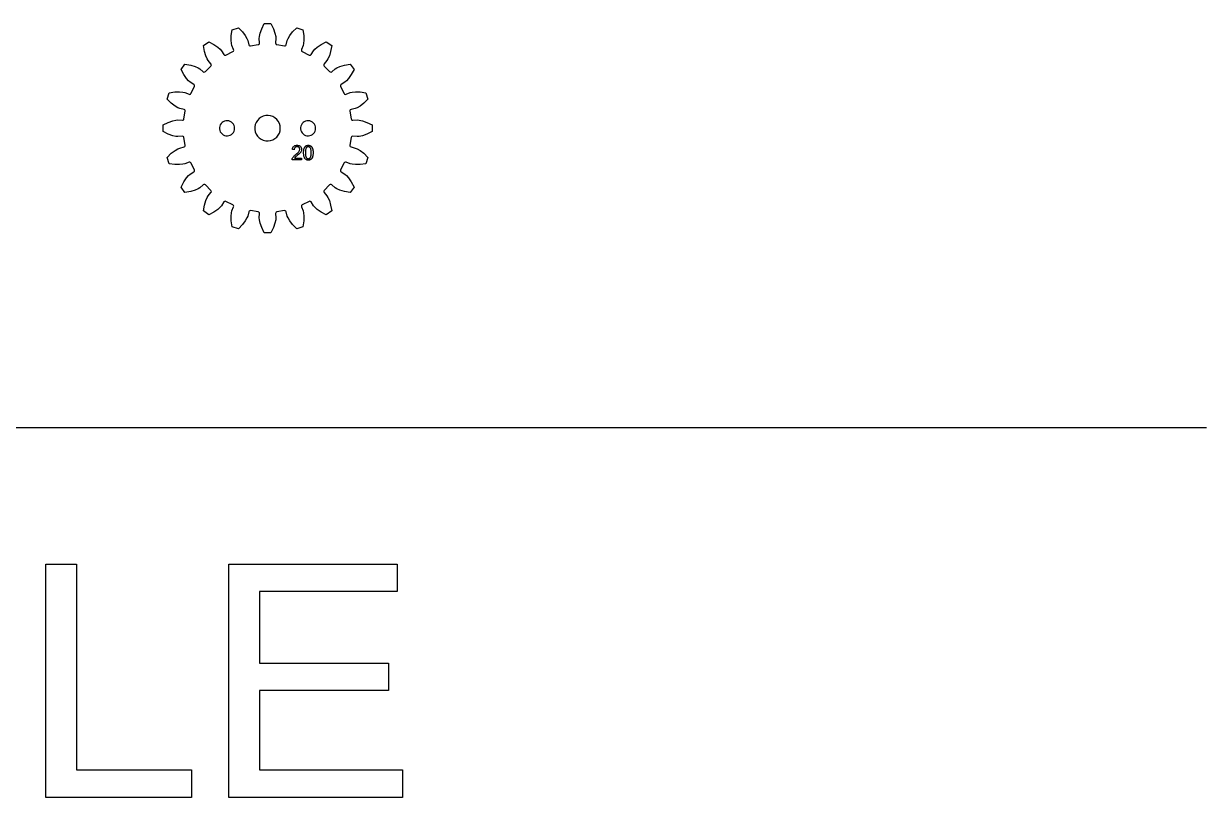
# Model space of a CAD drawing. Header units: metres. Extents: x 3906 to 4789, y 859 to 1465.
# Drawn here: x 4570.8 to 4788.7, y 970.5 to 1113 of the extents above; entities that cross this region are included whole.
import ezdxf

# ---------------------------------------------------------------- set-up
doc = ezdxf.new("R2010")
doc.units = ezdxf.units.M

msp = doc.modelspace()

# ---------------------------------------------------------------- linework, layer by layer
at = {"layer": 'COMPONENT1'}
for p, q in [((4574.84, 970.45), (4574.84, 1013.41)), ((4574.84, 1013.41), (4580.53, 1013.41)), ((4580.53, 1013.41), (4580.53, 975.52)), ((4608.57, 970.45), (4608.57, 1013.41)), ((4608.57, 1013.41), (4639.63, 1013.41)), ((4639.63, 1013.41), (4639.63, 1008.34)), ((4639.63, 1008.34), (4614.25, 1008.34)), ((4614.25, 1008.34), (4614.25, 995.18)), ((4614.25, 995.18), (4638.02, 995.18)), ((4638.02, 995.18), (4638.02, 990.14)), ((4638.02, 990.14), (4614.25, 990.14)), ((4614.25, 990.14), (4614.25, 975.52)), ((4580.53, 975.52), (4601.68, 975.52)), ((4601.68, 975.52), (4601.68, 970.45)), ((4614.25, 975.52), (4640.62, 975.52)), ((4640.62, 975.52), (4640.62, 970.45)), ((4601.68, 970.45), (4574.84, 970.45)), ((4640.62, 970.45), (4608.57, 970.45))]:
    msp.add_line(p, q, dxfattribs=at)
at = {"layer": 'COMPONENT11'}
for p, q in [((4620.31, 1089.86), (4620.34, 1090.01)), ((4620.34, 1090.01), (4620.4, 1090.14)), ((4620.4, 1090.14), (4620.47, 1090.26)), ((4620.47, 1090.26), (4620.56, 1090.36)), ((4620.56, 1090.36), (4620.66, 1090.44)), ((4620.67, 1089.95), (4620.65, 1089.86)), ((4620.66, 1090.44), (4620.78, 1090.5)), ((4620.7, 1090.04), (4620.67, 1089.95)), ((4620.75, 1090.11), (4620.7, 1090.04)), ((4620.81, 1090.17), (4620.75, 1090.11)), ((4620.78, 1090.5), (4620.92, 1090.54)), ((4620.89, 1090.22), (4620.81, 1090.17)), ((4620.97, 1090.26), (4620.89, 1090.22)), ((4620.92, 1090.54), (4621.07, 1090.56)), ((4621.06, 1090.28), (4620.97, 1090.26)), ((4621.16, 1090.29), (4621.06, 1090.28)), ((4621.07, 1090.56), (4621.23, 1090.56)), ((4621.25, 1090.28), (4621.16, 1090.29)), ((4621.23, 1090.56), (4621.39, 1090.54)), ((4621.34, 1090.27), (4621.25, 1090.28)), ((4621.42, 1090.23), (4621.34, 1090.27)), ((4621.39, 1090.54), (4621.53, 1090.5)), ((4621.49, 1090.19), (4621.42, 1090.23)), ((4621.55, 1090.13), (4621.49, 1090.19)), ((4621.53, 1090.5), (4621.65, 1090.44)), ((4621.6, 1090.07), (4621.55, 1090.13)), ((4621.64, 1090), (4621.6, 1090.07)), ((4621.66, 1089.92), (4621.64, 1090)), ((4621.65, 1090.44), (4621.76, 1090.36)), ((4621.67, 1089.84), (4621.66, 1089.92)), ((4621.76, 1090.36), (4621.86, 1090.27)), ((4621.86, 1090.27), (4621.93, 1090.16)), ((4621.93, 1090.16), (4621.97, 1090.04)), ((4621.97, 1090.04), (4622, 1089.92)), ((4622, 1089.92), (4622.01, 1089.8)), ((4622.42, 1089.8), (4622.44, 1089.88)), ((4622.44, 1089.88), (4622.46, 1089.95)), ((4622.46, 1089.95), (4622.48, 1090.02)), ((4622.48, 1090.02), (4622.51, 1090.09)), ((4622.51, 1090.09), (4622.54, 1090.15)), ((4622.54, 1090.15), (4622.58, 1090.21)), ((4622.58, 1090.21), (4622.61, 1090.26)), ((4622.61, 1090.26), (4622.65, 1090.31)), ((4622.65, 1090.31), (4622.7, 1090.36)), ((4622.7, 1090.36), (4622.74, 1090.4)), ((4622.74, 1090.4), (4622.79, 1090.44)), ((4622.79, 1089.94), (4622.76, 1089.85)), ((4622.79, 1090.44), (4622.84, 1090.47)), ((4622.83, 1090.02), (4622.79, 1089.94)), ((4622.87, 1090.09), (4622.83, 1090.02)), ((4622.84, 1090.47), (4622.9, 1090.5)), ((4622.9, 1090.14), (4622.87, 1090.09)), ((4622.9, 1090.5), (4622.96, 1090.52)), ((4622.94, 1090.18), (4622.9, 1090.14)), ((4622.98, 1090.21), (4622.94, 1090.18)), ((4622.96, 1090.52), (4623.02, 1090.54)), ((4623.02, 1090.24), (4622.98, 1090.21)), ((4623.02, 1090.54), (4623.08, 1090.55)), ((4623.07, 1090.26), (4623.02, 1090.24)), ((4623.11, 1090.28), (4623.07, 1090.26)), ((4623.08, 1090.55), (4623.15, 1090.56)), ((4623.16, 1090.29), (4623.11, 1090.28)), ((4623.15, 1090.56), (4623.22, 1090.56)), ((4623.22, 1090.29), (4623.16, 1090.29)), ((4623.22, 1090.56), (4623.28, 1090.56)), ((4623.27, 1090.29), (4623.22, 1090.29)), ((4623.33, 1090.28), (4623.27, 1090.29)), ((4623.28, 1090.56), (4623.33, 1090.56)), ((4623.33, 1090.56), (4623.38, 1090.55)), ((4623.38, 1090.26), (4623.33, 1090.28)), ((4623.38, 1090.55), (4623.42, 1090.54)), ((4623.43, 1090.24), (4623.38, 1090.26)), ((4623.42, 1090.54), (4623.47, 1090.53)), ((4623.47, 1090.22), (4623.43, 1090.24)), ((4623.47, 1090.53), (4623.52, 1090.52)), ((4623.52, 1090.18), (4623.47, 1090.22)), ((4623.52, 1090.52), (4623.56, 1090.5)), ((4623.56, 1090.14), (4623.52, 1090.18)), ((4623.56, 1090.5), (4623.6, 1090.48)), ((4623.6, 1090.09), (4623.56, 1090.14)), ((4623.6, 1090.48), (4623.64, 1090.46)), ((4623.64, 1090.04), (4623.6, 1090.09)), ((4623.64, 1090.46), (4623.68, 1090.44)), ((4623.67, 1089.97), (4623.64, 1090.04)), ((4623.7, 1089.89), (4623.67, 1089.97)), ((4623.68, 1090.44), (4623.71, 1090.41)), ((4623.72, 1089.79), (4623.7, 1089.89)), ((4623.71, 1090.41), (4623.75, 1090.38)), ((4623.75, 1090.38), (4623.78, 1090.35)), ((4623.78, 1090.35), (4623.81, 1090.32)), ((4623.81, 1090.32), (4623.84, 1090.28)), ((4623.84, 1090.28), (4623.87, 1090.24)), ((4623.87, 1090.24), (4623.9, 1090.2)), ((4623.9, 1090.2), (4623.92, 1090.16)), ((4623.92, 1090.16), (4623.94, 1090.11)), ((4623.94, 1090.11), (4623.97, 1090.07)), ((4623.97, 1090.07), (4623.99, 1090.02)), ((4623.99, 1090.02), (4624.01, 1089.97)), ((4624.01, 1089.97), (4624.02, 1089.91)), ((4624.02, 1089.91), (4624.04, 1089.86)), ((4620.24, 1087.92), (4620.25, 1087.97)), ((4620.24, 1087.87), (4620.24, 1087.92)), ((4620.5, 1087.87), (4620.24, 1087.87)), ((4620.25, 1087.97), (4620.26, 1088.02)), ((4620.26, 1088.02), (4620.27, 1088.07)), ((4620.27, 1088.07), (4620.29, 1088.13)), ((4620.29, 1088.13), (4620.33, 1088.21)), ((4620.32, 1089.79), (4620.31, 1089.86)), ((4620.39, 1089.78), (4620.32, 1089.79)), ((4620.33, 1088.21), (4620.37, 1088.29)), ((4620.37, 1088.29), (4620.42, 1088.37)), ((4620.5, 1089.77), (4620.39, 1089.78)), ((4620.42, 1088.37), (4620.48, 1088.44)), ((4620.48, 1088.44), (4620.55, 1088.52)), ((4620.6, 1089.76), (4620.5, 1089.77)), ((4621.02, 1087.87), (4620.5, 1087.87)), ((4620.55, 1088.52), (4620.64, 1088.61)), ((4620.64, 1089.75), (4620.6, 1089.76)), ((4620.65, 1089.86), (4620.64, 1089.75)), ((4620.64, 1088.61), (4620.73, 1088.7)), ((4620.74, 1088.25), (4620.71, 1088.21)), ((4620.71, 1088.21), (4620.75, 1088.19)), ((4620.73, 1088.7), (4620.84, 1088.79)), ((4620.77, 1088.29), (4620.74, 1088.25)), ((4620.75, 1088.19), (4621.05, 1088.19)), ((4620.8, 1088.33), (4620.77, 1088.29)), ((4620.83, 1088.36), (4620.8, 1088.33)), ((4620.88, 1088.41), (4620.83, 1088.36)), ((4620.84, 1088.79), (4620.98, 1088.91)), ((4620.94, 1088.47), (4620.88, 1088.41)), ((4621.03, 1088.55), (4620.94, 1088.47)), ((4620.98, 1088.91), (4621.15, 1089.05)), ((4621.58, 1087.87), (4621.02, 1087.87)), ((4621.14, 1088.64), (4621.03, 1088.55)), ((4621.05, 1088.19), (4621.47, 1088.19)), ((4621.27, 1088.75), (4621.14, 1088.64)), ((4621.15, 1089.05), (4621.29, 1089.18)), ((4621.41, 1088.87), (4621.27, 1088.75)), ((4621.29, 1089.18), (4621.41, 1089.3)), ((4621.41, 1089.3), (4621.5, 1089.4)), ((4621.53, 1088.98), (4621.41, 1088.87)), ((4621.47, 1088.19), (4621.85, 1088.19)), ((4621.5, 1089.4), (4621.56, 1089.5)), ((4621.63, 1089.08), (4621.53, 1088.98)), ((4621.56, 1089.5), (4621.61, 1089.59)), ((4621.96, 1087.87), (4621.58, 1087.87)), ((4621.61, 1089.59), (4621.64, 1089.67)), ((4621.71, 1089.16), (4621.63, 1089.08)), ((4621.64, 1089.67), (4621.66, 1089.76)), ((4621.66, 1089.76), (4621.67, 1089.84)), ((4621.77, 1089.24), (4621.71, 1089.16)), ((4621.83, 1089.31), (4621.77, 1089.24)), ((4621.88, 1089.38), (4621.83, 1089.31)), ((4621.85, 1088.19), (4622.01, 1088.19)), ((4621.92, 1089.45), (4621.88, 1089.38)), ((4621.95, 1089.52), (4621.92, 1089.45)), ((4621.97, 1089.59), (4621.95, 1089.52)), ((4622.01, 1087.89), (4621.96, 1087.87)), ((4621.99, 1089.66), (4621.97, 1089.59)), ((4622, 1089.73), (4621.99, 1089.66)), ((4622.01, 1089.8), (4622, 1089.73)), ((4622.01, 1088.19), (4622.01, 1088.15)), ((4622.01, 1088.15), (4622.01, 1088.06)), ((4622.01, 1088.06), (4622.01, 1087.96)), ((4622.01, 1087.96), (4622.01, 1087.89)), ((4622.36, 1089.31), (4622.37, 1089.42)), ((4622.36, 1089.19), (4622.36, 1089.31)), ((4622.37, 1089.01), (4622.36, 1089.19)), ((4622.37, 1089.42), (4622.38, 1089.52)), ((4622.38, 1088.85), (4622.37, 1089.01)), ((4622.38, 1089.52), (4622.39, 1089.62)), ((4622.4, 1088.69), (4622.38, 1088.85)), ((4622.39, 1089.62), (4622.4, 1089.71)), ((4622.4, 1089.71), (4622.42, 1089.8)), ((4622.43, 1088.55), (4622.4, 1088.69)), ((4622.46, 1088.42), (4622.43, 1088.55)), ((4622.51, 1088.31), (4622.46, 1088.42)), ((4622.56, 1088.2), (4622.51, 1088.31)), ((4622.62, 1088.11), (4622.56, 1088.2)), ((4622.68, 1088.05), (4622.62, 1088.11)), ((4622.74, 1087.99), (4622.68, 1088.05)), ((4622.71, 1089.49), (4622.7, 1089.35)), ((4622.7, 1089.35), (4622.7, 1089.19)), ((4622.7, 1089.19), (4622.7, 1089.04)), ((4622.7, 1089.04), (4622.71, 1088.9)), ((4622.72, 1089.62), (4622.71, 1089.49)), ((4622.71, 1088.9), (4622.72, 1088.77)), ((4622.74, 1089.74), (4622.72, 1089.62)), ((4622.72, 1088.77), (4622.74, 1088.65)), ((4622.76, 1089.85), (4622.74, 1089.74)), ((4622.74, 1088.65), (4622.76, 1088.55)), ((4622.81, 1087.94), (4622.74, 1087.99)), ((4622.76, 1088.55), (4622.78, 1088.46)), ((4622.78, 1088.46), (4622.82, 1088.39)), ((4622.88, 1087.9), (4622.81, 1087.94)), ((4622.82, 1088.39), (4622.85, 1088.32)), ((4622.85, 1088.32), (4622.89, 1088.27)), ((4622.96, 1087.87), (4622.88, 1087.9)), ((4622.89, 1088.27), (4622.93, 1088.23)), ((4622.93, 1088.23), (4622.97, 1088.19)), ((4623.04, 1087.85), (4622.96, 1087.87)), ((4622.97, 1088.19), (4623.02, 1088.16)), ((4623.02, 1088.16), (4623.07, 1088.13)), ((4623.13, 1087.83), (4623.04, 1087.85)), ((4623.07, 1088.13), (4623.12, 1088.12)), ((4623.12, 1088.12), (4623.17, 1088.1)), ((4623.22, 1087.83), (4623.13, 1087.83)), ((4623.17, 1088.1), (4623.22, 1088.1)), ((4623.22, 1088.1), (4623.28, 1088.1)), ((4623.3, 1087.83), (4623.22, 1087.83)), ((4623.28, 1088.1), (4623.33, 1088.11)), ((4623.36, 1087.84), (4623.3, 1087.83)), ((4623.33, 1088.11), (4623.38, 1088.12)), ((4623.43, 1087.85), (4623.36, 1087.84)), ((4623.38, 1088.12), (4623.43, 1088.15)), ((4623.43, 1088.15), (4623.48, 1088.17)), ((4623.49, 1087.86), (4623.43, 1087.85)), ((4623.48, 1088.17), (4623.52, 1088.21)), ((4623.55, 1087.88), (4623.49, 1087.86)), ((4623.52, 1088.21), (4623.56, 1088.25)), ((4623.61, 1087.91), (4623.55, 1087.88)), ((4623.56, 1088.25), (4623.6, 1088.3)), ((4623.6, 1088.3), (4623.64, 1088.35)), ((4623.66, 1087.94), (4623.61, 1087.91)), ((4623.64, 1088.35), (4623.67, 1088.42)), ((4623.71, 1087.98), (4623.66, 1087.94)), ((4623.67, 1088.42), (4623.7, 1088.51)), ((4623.7, 1088.51), (4623.72, 1088.6)), ((4623.76, 1088.02), (4623.71, 1087.98)), ((4623.74, 1089.68), (4623.72, 1089.79)), ((4623.72, 1088.6), (4623.74, 1088.71)), ((4623.76, 1089.56), (4623.74, 1089.68)), ((4623.74, 1088.71), (4623.76, 1088.83)), ((4623.77, 1089.42), (4623.76, 1089.56)), ((4623.76, 1088.83), (4623.77, 1088.97)), ((4623.8, 1088.06), (4623.76, 1088.02)), ((4623.77, 1089.27), (4623.77, 1089.42)), ((4623.77, 1089.12), (4623.77, 1089.27)), ((4623.77, 1088.97), (4623.77, 1089.12)), ((4623.84, 1088.11), (4623.8, 1088.06)), ((4623.88, 1088.16), (4623.84, 1088.11)), ((4623.92, 1088.22), (4623.88, 1088.16)), ((4623.95, 1088.28), (4623.92, 1088.22)), ((4623.98, 1088.34), (4623.95, 1088.28)), ((4624, 1088.41), (4623.98, 1088.34)), ((4624.03, 1088.48), (4624, 1088.41)), ((4624.05, 1088.56), (4624.03, 1088.48)), ((4624.04, 1089.86), (4624.06, 1089.8)), ((4624.06, 1088.64), (4624.05, 1088.56)), ((4624.06, 1089.8), (4624.07, 1089.73)), ((4624.08, 1088.73), (4624.06, 1088.64)), ((4624.07, 1089.73), (4624.08, 1089.67)), ((4624.08, 1089.67), (4624.09, 1089.59)), ((4624.09, 1088.83), (4624.08, 1088.73)), ((4624.09, 1089.59), (4624.1, 1089.52)), ((4624.1, 1088.93), (4624.09, 1088.83)), ((4624.1, 1089.52), (4624.1, 1089.43)), ((4624.1, 1089.43), (4624.11, 1089.34)), ((4624.11, 1089.03), (4624.1, 1088.93)), ((4624.11, 1089.34), (4624.11, 1089.25)), ((4624.11, 1089.25), (4624.11, 1089.15)), ((4624.11, 1089.15), (4624.11, 1089.03))]:
    msp.add_line(p, q, dxfattribs=at)
at = {"layer": 'GROUP0'}
for p, q in [((4609.04, 1110.77), (4609.19, 1111.84)), ((4609.19, 1111.84), (4610.35, 1112.21)), ((4610.35, 1112.21), (4611.1, 1111.44)), ((4614.35, 1111.19), (4614.64, 1112)), ((4614.64, 1112), (4615.11, 1112.97)), ((4615.11, 1112.97), (4616.33, 1112.97)), ((4616.33, 1112.97), (4616.81, 1112)), ((4616.81, 1112), (4617.09, 1111.19)), ((4620.34, 1111.44), (4621.1, 1112.21)), ((4621.1, 1112.21), (4622.25, 1111.84)), ((4622.25, 1111.84), (4622.41, 1110.77)), ((4603.91, 1108.93), (4604.89, 1109.65)), ((4604.89, 1109.65), (4605.85, 1109.14)), ((4609.02, 1109.91), (4609.04, 1110.77)), ((4609.08, 1109.3), (4609.02, 1109.91)), ((4611.1, 1111.44), (4611.62, 1110.76)), ((4611.62, 1110.76), (4611.93, 1110.23)), ((4611.93, 1110.23), (4612.08, 1109.89)), ((4612.08, 1109.89), (4612.27, 1109.09)), ((4614.19, 1110.22), (4614.22, 1110.59)), ((4614.25, 1109.41), (4614.19, 1110.22)), ((4614.22, 1110.59), (4614.35, 1111.19)), ((4617.09, 1111.19), (4617.23, 1110.59)), ((4617.26, 1110.22), (4617.19, 1109.41)), ((4617.23, 1110.59), (4617.26, 1110.22)), ((4619.17, 1109.09), (4619.36, 1109.89)), ((4619.36, 1109.89), (4619.51, 1110.23)), ((4619.51, 1110.23), (4619.82, 1110.76)), ((4619.82, 1110.76), (4620.34, 1111.44)), ((4622.43, 1109.91), (4622.37, 1109.3)), ((4622.41, 1110.77), (4622.43, 1109.91)), ((4625.6, 1109.14), (4626.55, 1109.65)), ((4626.55, 1109.65), (4627.54, 1108.93)), ((4604.09, 1107.87), (4603.91, 1108.93)), ((4604.34, 1107.04), (4604.09, 1107.87)), ((4605.85, 1109.14), (4606.56, 1108.65)), ((4606.56, 1108.65), (4607.01, 1108.25)), ((4607.01, 1108.25), (4607.26, 1107.97)), ((4607.26, 1107.97), (4607.68, 1107.27)), ((4608.06, 1107.18), (4609.33, 1107.82)), ((4609.16, 1108.94), (4609.08, 1109.3)), ((4609.47, 1108.18), (4609.16, 1108.94)), ((4609.33, 1107.82), (4609.44, 1107.91)), ((4609.44, 1107.91), (4609.49, 1108.04)), ((4609.49, 1108.04), (4609.47, 1108.18)), ((4612.27, 1109.09), (4612.34, 1108.96)), ((4612.34, 1108.96), (4612.46, 1108.89)), ((4612.46, 1108.89), (4612.6, 1108.88)), ((4612.6, 1108.88), (4614, 1109.11)), ((4614, 1109.11), (4614.14, 1109.15)), ((4614.14, 1109.15), (4614.23, 1109.26)), ((4614.23, 1109.26), (4614.25, 1109.41)), ((4617.19, 1109.41), (4617.22, 1109.26)), ((4617.22, 1109.26), (4617.31, 1109.15)), ((4617.31, 1109.15), (4617.44, 1109.11)), ((4617.44, 1109.11), (4618.85, 1108.88)), ((4618.85, 1108.88), (4618.99, 1108.89)), ((4618.99, 1108.89), (4619.11, 1108.96)), ((4619.11, 1108.96), (4619.17, 1109.09)), ((4621.97, 1108.18), (4621.95, 1108.04)), ((4621.95, 1108.04), (4622.01, 1107.91)), ((4622.29, 1108.94), (4621.97, 1108.18)), ((4622.01, 1107.91), (4622.12, 1107.82)), ((4622.12, 1107.82), (4623.38, 1107.18)), ((4622.37, 1109.3), (4622.29, 1108.94)), ((4623.76, 1107.27), (4624.19, 1107.97)), ((4624.19, 1107.97), (4624.43, 1108.25)), ((4624.43, 1108.25), (4624.89, 1108.65)), ((4624.89, 1108.65), (4625.6, 1109.14)), ((4627.35, 1107.87), (4627.11, 1107.04)), ((4627.54, 1108.93), (4627.35, 1107.87)), ((4599.78, 1104.53), (4600.5, 1105.52)), ((4600.5, 1105.52), (4601.56, 1105.34)), ((4601.56, 1105.34), (4602.39, 1105.09)), ((4604.27, 1104.15), (4605.28, 1105.15)), ((4604.58, 1106.48), (4604.34, 1107.04)), ((4604.77, 1106.16), (4604.58, 1106.48)), ((4605.3, 1105.54), (4604.77, 1106.16)), ((4605.28, 1105.15), (4605.36, 1105.27)), ((4605.37, 1105.41), (4605.3, 1105.54)), ((4605.36, 1105.27), (4605.37, 1105.41)), ((4607.68, 1107.27), (4607.79, 1107.17)), ((4607.79, 1107.17), (4607.92, 1107.14)), ((4607.92, 1107.14), (4608.06, 1107.18)), ((4623.38, 1107.18), (4623.52, 1107.14)), ((4623.52, 1107.14), (4623.66, 1107.17)), ((4623.66, 1107.17), (4623.76, 1107.27)), ((4626.14, 1105.54), (4626.08, 1105.41)), ((4626.08, 1105.41), (4626.09, 1105.27)), ((4626.09, 1105.27), (4626.17, 1105.15)), ((4626.67, 1106.16), (4626.14, 1105.54)), ((4626.17, 1105.15), (4627.17, 1104.15)), ((4626.86, 1106.48), (4626.67, 1106.16)), ((4627.11, 1107.04), (4626.86, 1106.48)), ((4629.06, 1105.09), (4629.88, 1105.34)), ((4629.88, 1105.34), (4630.95, 1105.52)), ((4630.95, 1105.52), (4631.67, 1104.53)), ((4600.28, 1103.58), (4599.78, 1104.53)), ((4600.77, 1102.87), (4600.28, 1103.58)), ((4602.39, 1105.09), (4602.95, 1104.84)), ((4602.95, 1104.84), (4603.27, 1104.66)), ((4603.27, 1104.66), (4603.88, 1104.12)), ((4603.88, 1104.12), (4604.01, 1104.06)), ((4604.01, 1104.06), (4604.16, 1104.07)), ((4604.16, 1104.07), (4604.27, 1104.15)), ((4627.17, 1104.15), (4627.29, 1104.07)), ((4627.29, 1104.07), (4627.43, 1104.06)), ((4627.43, 1104.06), (4627.56, 1104.12)), ((4627.56, 1104.12), (4628.18, 1104.66)), ((4628.18, 1104.66), (4628.5, 1104.84)), ((4628.5, 1104.84), (4629.06, 1105.09)), ((4631.16, 1103.58), (4630.67, 1102.87)), ((4631.67, 1104.53), (4631.16, 1103.58)), ((4601.18, 1102.41), (4600.77, 1102.87)), ((4601.46, 1102.17), (4601.18, 1102.41)), ((4602.16, 1101.74), (4601.46, 1102.17)), ((4601.61, 1100.1), (4602.25, 1101.37)), ((4602.26, 1101.64), (4602.16, 1101.74)), ((4602.25, 1101.37), (4602.29, 1101.5)), ((4602.29, 1101.5), (4602.26, 1101.64)), ((4629.19, 1101.64), (4629.16, 1101.5)), ((4629.16, 1101.5), (4629.19, 1101.37)), ((4629.29, 1101.74), (4629.19, 1101.64)), ((4629.19, 1101.37), (4629.84, 1100.1)), ((4629.99, 1102.17), (4629.29, 1101.74)), ((4630.26, 1102.41), (4629.99, 1102.17)), ((4630.67, 1102.87), (4630.26, 1102.41)), ((4597.21, 1099.08), (4597.59, 1100.24)), ((4597.99, 1098.32), (4597.21, 1099.08)), ((4597.59, 1100.24), (4598.66, 1100.39)), ((4598.66, 1100.39), (4599.52, 1100.41)), ((4599.52, 1100.41), (4600.13, 1100.35)), ((4600.13, 1100.35), (4600.49, 1100.27)), ((4600.49, 1100.27), (4601.25, 1099.96)), ((4601.25, 1099.96), (4601.39, 1099.94)), ((4601.39, 1099.94), (4601.52, 1099.99)), ((4601.52, 1099.99), (4601.61, 1100.1)), ((4629.84, 1100.1), (4629.93, 1099.99)), ((4629.93, 1099.99), (4630.06, 1099.94)), ((4630.06, 1099.94), (4630.2, 1099.96)), ((4630.2, 1099.96), (4630.96, 1100.27)), ((4630.96, 1100.27), (4631.32, 1100.35)), ((4631.32, 1100.35), (4631.93, 1100.41)), ((4631.93, 1100.41), (4632.78, 1100.39)), ((4632.78, 1100.39), (4633.86, 1100.24)), ((4634.23, 1099.08), (4633.46, 1098.32)), ((4633.86, 1100.24), (4634.23, 1099.08)), ((4598.67, 1097.8), (4597.99, 1098.32)), ((4599.2, 1097.49), (4598.67, 1097.8)), ((4599.54, 1097.35), (4599.2, 1097.49)), ((4600.34, 1097.16), (4599.54, 1097.35)), ((4600.32, 1095.42), (4600.54, 1096.83)), ((4600.46, 1097.09), (4600.34, 1097.16)), ((4600.54, 1096.97), (4600.46, 1097.09)), ((4600.54, 1096.83), (4600.54, 1096.97)), ((4630.91, 1096.97), (4630.9, 1096.83)), ((4630.9, 1096.83), (4631.12, 1095.42)), ((4630.98, 1097.09), (4630.91, 1096.97)), ((4631.11, 1097.16), (4630.98, 1097.09)), ((4631.9, 1097.35), (4631.11, 1097.16)), ((4632.24, 1097.49), (4631.9, 1097.35)), ((4632.77, 1097.8), (4632.24, 1097.49)), ((4633.46, 1098.32), (4632.77, 1097.8)), ((4596.46, 1094.31), (4597.43, 1094.79)), ((4596.46, 1093.1), (4596.46, 1094.31)), ((4597.43, 1094.79), (4598.24, 1095.08)), ((4598.24, 1095.08), (4598.84, 1095.21)), ((4598.84, 1095.21), (4599.21, 1095.24)), ((4599.21, 1095.24), (4600.02, 1095.18)), ((4600.02, 1095.18), (4600.16, 1095.2)), ((4600.16, 1095.2), (4600.27, 1095.29)), ((4600.27, 1095.29), (4600.32, 1095.42)), ((4607.01, 1094.35), (4606.91, 1094.11)), ((4607.16, 1094.57), (4607.01, 1094.35)), ((4607.34, 1094.76), (4607.16, 1094.57)), ((4607.55, 1094.91), (4607.34, 1094.76)), ((4607.79, 1095.02), (4607.55, 1094.91)), ((4608.05, 1095.09), (4607.79, 1095.02)), ((4608.32, 1095.1), (4608.05, 1095.09)), ((4608.59, 1095.06), (4608.32, 1095.1)), ((4608.84, 1094.97), (4608.59, 1095.06)), ((4609.07, 1094.84), (4608.84, 1094.97)), ((4609.27, 1094.67), (4609.07, 1094.84)), ((4609.43, 1094.47), (4609.27, 1094.67)), ((4609.55, 1094.23), (4609.43, 1094.47)), ((4609.63, 1093.98), (4609.55, 1094.23)), ((4613.47, 1094.38), (4613.38, 1093.94)), ((4613.64, 1094.79), (4613.47, 1094.38)), ((4613.88, 1095.16), (4613.64, 1094.79)), ((4614.18, 1095.48), (4613.88, 1095.16)), ((4614.54, 1095.73), (4614.18, 1095.48)), ((4614.94, 1095.92), (4614.54, 1095.73)), ((4615.38, 1096.03), (4614.94, 1095.92)), ((4615.84, 1096.05), (4615.38, 1096.03)), ((4616.29, 1095.98), (4615.84, 1096.05)), ((4616.71, 1095.84), (4616.29, 1095.98)), ((4617.09, 1095.61), (4616.71, 1095.84)), ((4617.42, 1095.33), (4617.09, 1095.61)), ((4617.69, 1094.98), (4617.42, 1095.33)), ((4617.9, 1094.59), (4617.69, 1094.98)), ((4618.03, 1094.16), (4617.9, 1094.59)), ((4621.95, 1094.35), (4621.85, 1094.11)), ((4622.09, 1094.57), (4621.95, 1094.35)), ((4622.27, 1094.76), (4622.09, 1094.57)), ((4622.49, 1094.91), (4622.27, 1094.76)), ((4622.72, 1095.02), (4622.49, 1094.91)), ((4622.99, 1095.09), (4622.72, 1095.02)), ((4623.26, 1095.1), (4622.99, 1095.09)), ((4623.53, 1095.06), (4623.26, 1095.1)), ((4623.78, 1094.97), (4623.53, 1095.06)), ((4624.01, 1094.84), (4623.78, 1094.97)), ((4624.21, 1094.67), (4624.01, 1094.84)), ((4624.37, 1094.47), (4624.21, 1094.67)), ((4624.49, 1094.23), (4624.37, 1094.47)), ((4624.57, 1093.98), (4624.49, 1094.23)), ((4631.12, 1095.42), (4631.17, 1095.29)), ((4631.17, 1095.29), (4631.28, 1095.2)), ((4631.28, 1095.2), (4631.42, 1095.18)), ((4631.42, 1095.18), (4632.24, 1095.24)), ((4632.24, 1095.24), (4632.6, 1095.21)), ((4632.6, 1095.21), (4633.21, 1095.08)), ((4633.21, 1095.08), (4634.02, 1094.79)), ((4634.02, 1094.79), (4634.99, 1094.31)), ((4634.99, 1094.31), (4634.99, 1093.1)), ((4597.43, 1092.62), (4596.46, 1093.1)), ((4598.24, 1092.33), (4597.43, 1092.62)), ((4598.84, 1092.2), (4598.24, 1092.33)), ((4599.21, 1092.17), (4598.84, 1092.2)), ((4600.02, 1092.23), (4599.21, 1092.17)), ((4600.16, 1092.21), (4600.02, 1092.23)), ((4600.27, 1092.12), (4600.16, 1092.21)), ((4600.32, 1091.98), (4600.27, 1092.12)), ((4606.91, 1094.11), (4606.86, 1093.84)), ((4606.86, 1093.84), (4606.86, 1093.57)), ((4606.86, 1093.57), (4606.91, 1093.3)), ((4606.91, 1093.3), (4607.01, 1093.06)), ((4607.01, 1093.06), (4607.16, 1092.84)), ((4607.16, 1092.84), (4607.34, 1092.65)), ((4607.34, 1092.65), (4607.55, 1092.5)), ((4607.55, 1092.5), (4607.79, 1092.38)), ((4607.79, 1092.38), (4608.05, 1092.32)), ((4608.05, 1092.32), (4608.32, 1092.31)), ((4608.32, 1092.31), (4608.59, 1092.35)), ((4608.59, 1092.35), (4608.84, 1092.43)), ((4608.84, 1092.43), (4609.07, 1092.57)), ((4609.07, 1092.57), (4609.27, 1092.74)), ((4609.27, 1092.74), (4609.43, 1092.94)), ((4609.43, 1092.94), (4609.55, 1093.17)), ((4609.55, 1093.17), (4609.63, 1093.43)), ((4609.65, 1093.7), (4609.63, 1093.98)), ((4609.63, 1093.43), (4609.65, 1093.7)), ((4613.38, 1093.94), (4613.38, 1093.47)), ((4613.38, 1093.47), (4613.47, 1093.03)), ((4613.47, 1093.03), (4613.64, 1092.61)), ((4613.64, 1092.61), (4613.88, 1092.25)), ((4613.88, 1092.25), (4614.18, 1091.93)), ((4617.09, 1091.79), (4617.42, 1092.08)), ((4617.42, 1092.08), (4617.69, 1092.42)), ((4617.69, 1092.42), (4617.9, 1092.82)), ((4617.9, 1092.82), (4618.03, 1093.24)), ((4618.07, 1093.7), (4618.03, 1094.16)), ((4618.03, 1093.24), (4618.07, 1093.7)), ((4621.85, 1094.11), (4621.8, 1093.84)), ((4621.8, 1093.84), (4621.8, 1093.57)), ((4621.8, 1093.57), (4621.85, 1093.3)), ((4621.85, 1093.3), (4621.95, 1093.06)), ((4621.95, 1093.06), (4622.09, 1092.84)), ((4622.09, 1092.84), (4622.27, 1092.65)), ((4622.27, 1092.65), (4622.49, 1092.5)), ((4622.49, 1092.5), (4622.72, 1092.38)), ((4622.72, 1092.38), (4622.99, 1092.32)), ((4622.99, 1092.32), (4623.26, 1092.31)), ((4623.26, 1092.31), (4623.53, 1092.35)), ((4623.53, 1092.35), (4623.78, 1092.43)), ((4623.78, 1092.43), (4624.01, 1092.57)), ((4624.01, 1092.57), (4624.21, 1092.74)), ((4624.21, 1092.74), (4624.37, 1092.94)), ((4624.37, 1092.94), (4624.49, 1093.17)), ((4624.49, 1093.17), (4624.57, 1093.43)), ((4624.59, 1093.7), (4624.57, 1093.98)), ((4624.57, 1093.43), (4624.59, 1093.7)), ((4631.17, 1092.12), (4631.12, 1091.98)), ((4631.28, 1092.21), (4631.17, 1092.12)), ((4631.42, 1092.23), (4631.28, 1092.21)), ((4632.24, 1092.17), (4631.42, 1092.23)), ((4632.6, 1092.2), (4632.24, 1092.17)), ((4633.21, 1092.33), (4632.6, 1092.2)), ((4634.02, 1092.62), (4633.21, 1092.33)), ((4634.99, 1093.1), (4634.02, 1092.62)), ((4598.67, 1089.61), (4599.2, 1089.92)), ((4599.2, 1089.92), (4599.54, 1090.06)), ((4599.54, 1090.06), (4600.34, 1090.25)), ((4600.54, 1090.58), (4600.32, 1091.98)), ((4600.34, 1090.25), (4600.46, 1090.32)), ((4600.46, 1090.32), (4600.54, 1090.44)), ((4600.54, 1090.44), (4600.54, 1090.58)), ((4614.18, 1091.93), (4614.54, 1091.68)), ((4614.54, 1091.68), (4614.94, 1091.49)), ((4614.94, 1091.49), (4615.38, 1091.38)), ((4615.38, 1091.38), (4615.84, 1091.36)), ((4615.84, 1091.36), (4616.29, 1091.42)), ((4616.29, 1091.42), (4616.71, 1091.57)), ((4616.71, 1091.57), (4617.09, 1091.79)), ((4631.12, 1091.98), (4630.9, 1090.58)), ((4630.9, 1090.58), (4630.91, 1090.44)), ((4630.91, 1090.44), (4630.98, 1090.32)), ((4630.98, 1090.32), (4631.11, 1090.25)), ((4631.11, 1090.25), (4631.9, 1090.06)), ((4631.9, 1090.06), (4632.24, 1089.92)), ((4632.24, 1089.92), (4632.77, 1089.61)), ((4597.21, 1088.33), (4597.99, 1089.09)), ((4597.59, 1087.17), (4597.21, 1088.33)), ((4597.99, 1089.09), (4598.67, 1089.61)), ((4632.77, 1089.61), (4633.46, 1089.09)), ((4633.46, 1089.09), (4634.23, 1088.33)), ((4634.23, 1088.33), (4633.86, 1087.17)), ((4598.66, 1087.02), (4597.59, 1087.17)), ((4599.52, 1087), (4598.66, 1087.02)), ((4600.13, 1087.06), (4599.52, 1087)), ((4600.49, 1087.14), (4600.13, 1087.06)), ((4601.25, 1087.45), (4600.49, 1087.14)), ((4601.39, 1087.47), (4601.25, 1087.45)), ((4601.52, 1087.42), (4601.39, 1087.47)), ((4601.46, 1085.24), (4602.16, 1085.67)), ((4601.61, 1087.31), (4601.52, 1087.42)), ((4602.25, 1086.04), (4601.61, 1087.31)), ((4602.16, 1085.67), (4602.26, 1085.77)), ((4602.29, 1085.91), (4602.25, 1086.04)), ((4602.26, 1085.77), (4602.29, 1085.91)), ((4629.19, 1086.04), (4629.16, 1085.91)), ((4629.16, 1085.91), (4629.19, 1085.77)), ((4629.84, 1087.31), (4629.19, 1086.04)), ((4629.19, 1085.77), (4629.29, 1085.67)), ((4629.29, 1085.67), (4629.99, 1085.24)), ((4629.93, 1087.42), (4629.84, 1087.31)), ((4630.06, 1087.47), (4629.93, 1087.42)), ((4630.2, 1087.45), (4630.06, 1087.47)), ((4630.96, 1087.14), (4630.2, 1087.45)), ((4631.32, 1087.06), (4630.96, 1087.14)), ((4631.93, 1087), (4631.32, 1087.06)), ((4632.78, 1087.02), (4631.93, 1087)), ((4633.86, 1087.17), (4632.78, 1087.02)), ((4599.78, 1082.87), (4600.28, 1083.83)), ((4600.28, 1083.83), (4600.77, 1084.54)), ((4600.77, 1084.54), (4601.18, 1085)), ((4601.18, 1085), (4601.46, 1085.24)), ((4604.01, 1083.35), (4603.88, 1083.29)), ((4604.16, 1083.34), (4604.01, 1083.35)), ((4604.27, 1083.26), (4604.16, 1083.34)), ((4627.29, 1083.34), (4627.17, 1083.26)), ((4627.43, 1083.35), (4627.29, 1083.34)), ((4627.56, 1083.29), (4627.43, 1083.35)), ((4629.99, 1085.24), (4630.26, 1085)), ((4630.26, 1085), (4630.67, 1084.54)), ((4630.67, 1084.54), (4631.16, 1083.83)), ((4631.16, 1083.83), (4631.67, 1082.87)), ((4600.5, 1081.89), (4599.78, 1082.87)), ((4601.56, 1082.07), (4600.5, 1081.89)), ((4602.39, 1082.32), (4601.56, 1082.07)), ((4602.95, 1082.57), (4602.39, 1082.32)), ((4603.27, 1082.75), (4602.95, 1082.57)), ((4603.88, 1083.29), (4603.27, 1082.75)), ((4605.28, 1082.26), (4604.27, 1083.26)), ((4604.58, 1080.93), (4604.77, 1081.25)), ((4604.77, 1081.25), (4605.3, 1081.87)), ((4605.36, 1082.14), (4605.28, 1082.26)), ((4605.3, 1081.87), (4605.37, 1081.99)), ((4605.37, 1081.99), (4605.36, 1082.14)), ((4626.09, 1082.14), (4626.08, 1081.99)), ((4626.08, 1081.99), (4626.14, 1081.87)), ((4626.17, 1082.26), (4626.09, 1082.14)), ((4626.14, 1081.87), (4626.67, 1081.25)), ((4627.17, 1083.26), (4626.17, 1082.26)), ((4626.67, 1081.25), (4626.86, 1080.93)), ((4628.18, 1082.75), (4627.56, 1083.29)), ((4628.5, 1082.57), (4628.18, 1082.75)), ((4629.06, 1082.32), (4628.5, 1082.57)), ((4629.88, 1082.07), (4629.06, 1082.32)), ((4630.95, 1081.89), (4629.88, 1082.07)), ((4631.67, 1082.87), (4630.95, 1081.89)), ((4603.91, 1078.48), (4604.09, 1079.54)), ((4604.09, 1079.54), (4604.34, 1080.37)), ((4604.34, 1080.37), (4604.58, 1080.93)), ((4607.01, 1079.16), (4606.56, 1078.76)), ((4607.26, 1079.44), (4607.01, 1079.16)), ((4607.68, 1080.14), (4607.26, 1079.44)), ((4607.79, 1080.24), (4607.68, 1080.14)), ((4607.92, 1080.27), (4607.79, 1080.24)), ((4608.06, 1080.23), (4607.92, 1080.27)), ((4609.33, 1079.59), (4608.06, 1080.23)), ((4609.16, 1078.47), (4609.47, 1079.23)), ((4609.44, 1079.5), (4609.33, 1079.59)), ((4609.49, 1079.37), (4609.44, 1079.5)), ((4609.47, 1079.23), (4609.49, 1079.37)), ((4622.01, 1079.5), (4621.95, 1079.37)), ((4621.95, 1079.37), (4621.97, 1079.23)), ((4621.97, 1079.23), (4622.29, 1078.47)), ((4622.12, 1079.59), (4622.01, 1079.5)), ((4623.38, 1080.23), (4622.12, 1079.59)), ((4623.52, 1080.27), (4623.38, 1080.23)), ((4623.66, 1080.24), (4623.52, 1080.27)), ((4623.76, 1080.14), (4623.66, 1080.24)), ((4624.19, 1079.44), (4623.76, 1080.14)), ((4624.43, 1079.16), (4624.19, 1079.44)), ((4624.89, 1078.76), (4624.43, 1079.16)), ((4626.86, 1080.93), (4627.11, 1080.37)), ((4627.11, 1080.37), (4627.35, 1079.54)), ((4627.35, 1079.54), (4627.54, 1078.48)), ((4604.89, 1077.76), (4603.91, 1078.48)), ((4605.85, 1078.27), (4604.89, 1077.76)), ((4606.56, 1078.76), (4605.85, 1078.27)), ((4609.02, 1077.5), (4609.08, 1078.11)), ((4609.04, 1076.64), (4609.02, 1077.5)), ((4609.08, 1078.11), (4609.16, 1078.47)), ((4611.93, 1077.18), (4611.62, 1076.65)), ((4612.08, 1077.52), (4611.93, 1077.18)), ((4612.27, 1078.32), (4612.08, 1077.52)), ((4612.34, 1078.44), (4612.27, 1078.32)), ((4612.46, 1078.52), (4612.34, 1078.44)), ((4612.6, 1078.53), (4612.46, 1078.52)), ((4614, 1078.3), (4612.6, 1078.53)), ((4614.14, 1078.25), (4614, 1078.3)), ((4614.23, 1078.15), (4614.14, 1078.25)), ((4614.19, 1077.19), (4614.25, 1078)), ((4614.22, 1076.82), (4614.19, 1077.19)), ((4614.35, 1076.22), (4614.22, 1076.82)), ((4614.25, 1078), (4614.23, 1078.15)), ((4617.23, 1076.82), (4617.09, 1076.22)), ((4617.22, 1078.15), (4617.19, 1078)), ((4617.19, 1078), (4617.26, 1077.19)), ((4617.31, 1078.25), (4617.22, 1078.15)), ((4617.26, 1077.19), (4617.23, 1076.82)), ((4617.44, 1078.3), (4617.31, 1078.25)), ((4618.85, 1078.53), (4617.44, 1078.3)), ((4618.99, 1078.52), (4618.85, 1078.53)), ((4619.11, 1078.44), (4618.99, 1078.52)), ((4619.17, 1078.32), (4619.11, 1078.44)), ((4619.36, 1077.52), (4619.17, 1078.32)), ((4619.51, 1077.18), (4619.36, 1077.52)), ((4619.82, 1076.65), (4619.51, 1077.18)), ((4622.29, 1078.47), (4622.37, 1078.11)), ((4622.37, 1078.11), (4622.43, 1077.5)), ((4622.43, 1077.5), (4622.41, 1076.64)), ((4625.6, 1078.27), (4624.89, 1078.76)), ((4626.55, 1077.76), (4625.6, 1078.27)), ((4627.54, 1078.48), (4626.55, 1077.76)), ((4609.19, 1075.57), (4609.04, 1076.64)), ((4610.35, 1075.2), (4609.19, 1075.57)), ((4611.1, 1075.97), (4610.35, 1075.2)), ((4611.62, 1076.65), (4611.1, 1075.97)), ((4614.64, 1075.41), (4614.35, 1076.22)), ((4615.11, 1074.44), (4614.64, 1075.41)), ((4616.81, 1075.41), (4616.33, 1074.44)), ((4617.09, 1076.22), (4616.81, 1075.41)), ((4620.34, 1075.97), (4619.82, 1076.65)), ((4621.1, 1075.2), (4620.34, 1075.97)), ((4622.25, 1075.57), (4621.1, 1075.2)), ((4622.41, 1076.64), (4622.25, 1075.57)), ((4616.33, 1074.44), (4615.11, 1074.44)), ((3905.79, 1038.57), (4788.75, 1038.57))]:
    msp.add_line(p, q, dxfattribs=at)

doc.saveas('drawing.dxf')
